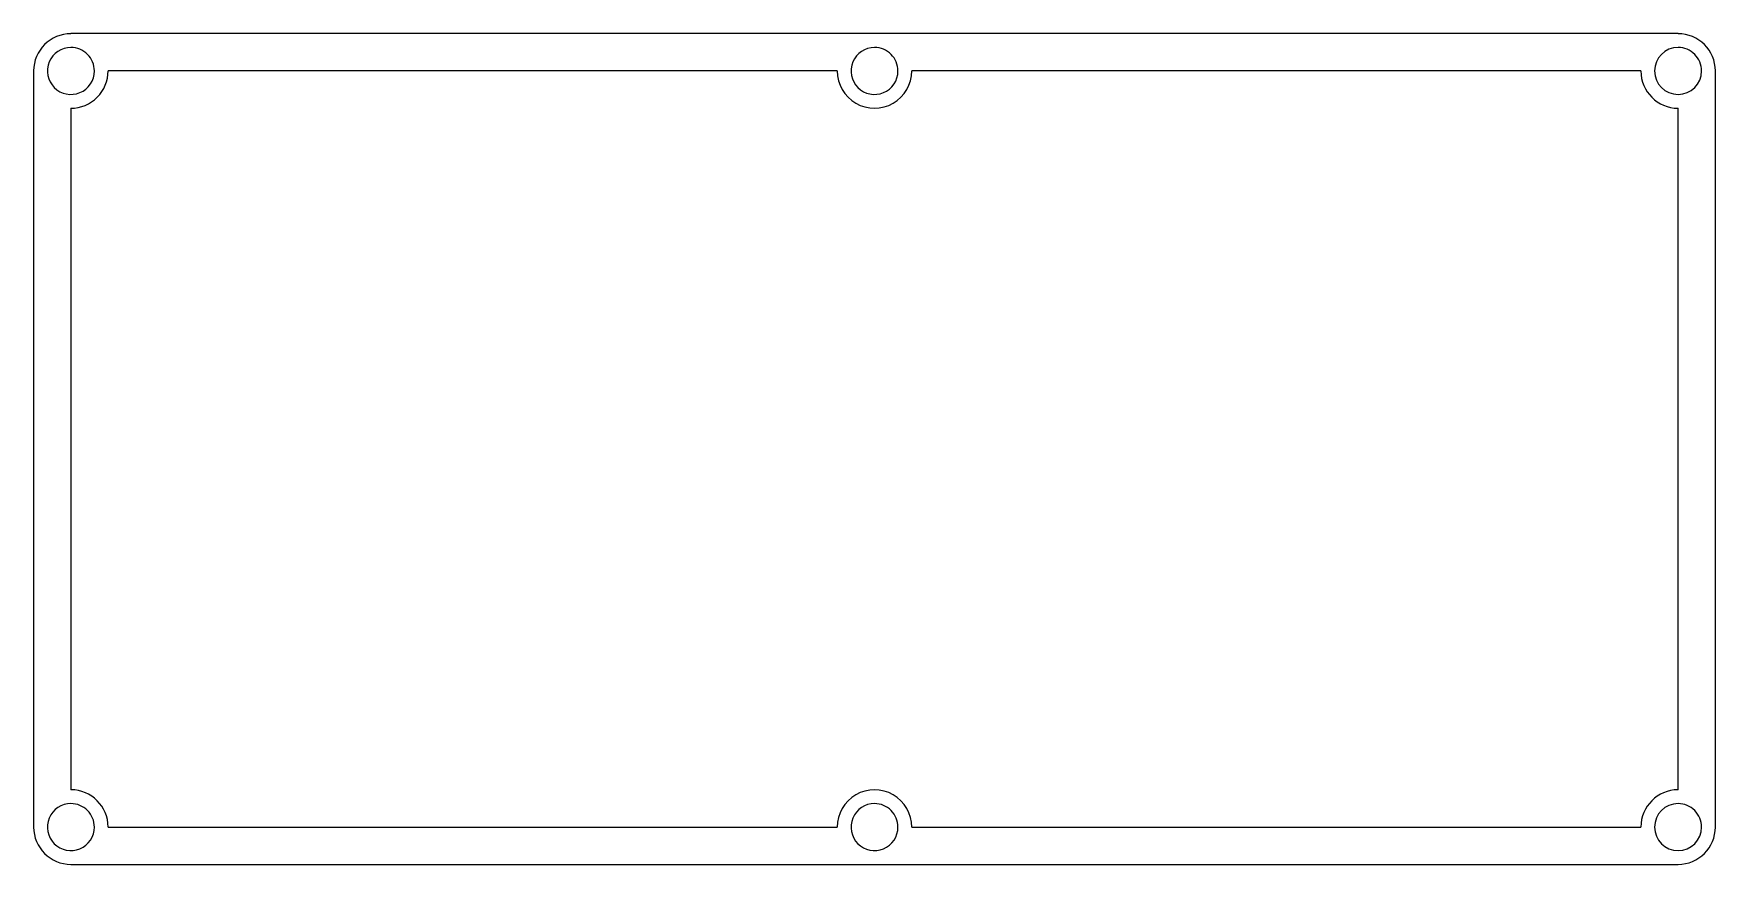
# Model space of a CAD drawing. Extents: x 0 to 188, y -92 to 1.
import ezdxf

# ---------------------------------------------------------------- set-up
doc = ezdxf.new("R2010")
doc.units = 0
doc.layers.get('0').update_dxf_attribs({"linetype": 'CONTINUOUS'})

msp = doc.modelspace()

# ---------------------------------------------------------------- linework, layer by layer
at = {"color": 7}
for points in [[(184.00014, 0.844194), (4.2164, 0.844194)], [(0.04826, -3.323946), (0.04826, -87.857686)], [(89.9414, -3.323946), (8.382, -3.323946)], [(179.832, -3.323946), (98.27514, -3.323946)], [(188.16828, -87.857686), (188.16828, -3.323946)], [(4.2164, -7.489546), (4.2164, -83.689546)], [(184.00014, -83.689546), (184.00014, -7.489546)], [(8.382, -87.857686), (89.9414, -87.857686)], [(98.27514, -87.857686), (179.832, -87.857686)], [(4.2164, -92.025826), (184.00014, -92.025826)]]:
    msp.add_lwpolyline(points, dxfattribs=at)
for points in [[(4.217187, -0.699745)], [(94.10954, -0.699745)], [(184.001664, -0.699745)], [(4.217187, -85.234221)], [(94.10954, -85.234221)], [(184.001664, -85.234221)]]:
    msp.add_lwpolyline(points, close=True, dxfattribs=at)
for points in [[(4.217187, 0.842453), (1.915717, 0.842446), (0.050008, -1.023263), (0.050001, -3.324733)], [(188.168788, -3.324733), (188.16878, -1.023287), (186.30311, 0.842411), (184.001664, 0.842453)], [(4.217187, -0.699745), (3.155479, -0.699745), (2.198313, -1.339302), (1.792014, -2.320193)], [(6.073334, -1.468586), (5.581054, -0.976305), (4.913378, -0.699745), (4.217187, -0.699745)], [(6.842176, -3.324733), (6.842176, -2.628543), (6.565615, -1.960867), (6.073334, -1.468586)], [(94.10954, -0.699745), (93.047831, -0.699745), (92.090665, -1.339302), (91.684367, -2.320193)], [(95.965687, -1.468586), (95.473406, -0.976305), (94.80573, -0.699745), (94.10954, -0.699745)], [(96.734528, -3.324733), (96.734528, -2.628543), (96.457968, -1.960867), (95.965687, -1.468586)], [(184.001664, -0.699745), (182.551923, -0.699745), (181.376676, -1.874992), (181.376676, -3.324733)], [(185.857811, -1.468586), (185.36553, -0.976305), (184.697854, -0.699745), (184.001664, -0.699745)], [(186.626652, -3.324733), (186.626652, -2.628543), (186.350092, -1.960867), (185.857811, -1.468586)], [(1.792014, -2.320193), (1.385716, -3.301084), (1.610299, -4.430139), (2.36104, -5.18088)], [(5.221727, -5.749906), (6.202618, -5.343608), (6.842176, -4.386442), (6.842176, -3.324733)], [(7.163843, -6.271389), (7.945345, -5.489887), (8.384388, -4.429943), (8.384388, -3.324733)], [(89.942162, -3.324733), (89.942213, -4.81353), (90.736477, -6.189236), (92.025813, -6.933634)], [(91.684367, -2.320193), (91.278069, -3.301084), (91.502651, -4.430139), (92.253393, -5.18088)], [(95.11408, -5.749906), (96.094971, -5.343608), (96.734528, -4.386442), (96.734528, -3.324733)], [(96.193013, -6.933634), (97.482349, -6.189236), (98.276613, -4.81353), (98.276613, -3.324733)], [(179.83454, -3.324733), (179.83454, -5.626184), (181.700213, -7.491891), (184.001664, -7.491933)], [(181.376676, -3.324733), (181.376676, -4.774474), (182.551923, -5.949721), (184.001664, -5.949721)], [(184.001664, -5.949721), (185.451405, -5.949721), (186.626652, -4.774474), (186.626652, -3.324733)], [(2.36104, -5.18088), (3.111782, -5.931622), (4.240836, -6.156204), (5.221727, -5.749906)], [(92.253393, -5.18088), (93.004134, -5.931622), (94.133189, -6.156204), (95.11408, -5.749906)], [(4.217187, -7.491933), (5.322398, -7.491933), (6.382341, -7.05289), (7.163843, -6.271389)], [(92.025813, -6.933634), (93.315149, -7.678033), (94.903677, -7.678033), (96.193013, -6.933634)], [(8.384388, -87.85921), (8.384346, -85.557758), (6.518639, -83.692086), (4.217187, -83.692086)], [(92.025813, -84.250308), (90.736477, -84.994707), (89.942213, -86.370412), (89.942213, -87.85921)], [(96.193013, -84.250308), (94.903677, -83.50591), (93.315149, -83.50591), (92.025813, -84.250308)], [(98.276664, -87.85921), (98.276613, -86.370412), (97.482349, -84.994707), (96.193013, -84.250308)], [(184.001664, -83.692086), (181.700242, -83.692128), (179.834582, -85.557788), (179.83454, -87.85921)], [(4.217187, -85.234221), (3.155479, -85.234221), (2.198313, -85.873779), (1.792014, -86.85467)], [(6.073334, -86.003063), (5.581054, -85.510782), (4.913378, -85.234221), (4.217187, -85.234221)], [(6.842176, -87.85921), (6.842176, -87.163019), (6.565615, -86.495343), (6.073334, -86.003063)], [(94.10954, -85.234221), (93.047831, -85.234221), (92.090665, -85.873779), (91.684367, -86.85467)], [(95.965687, -86.003063), (95.473406, -85.510782), (94.80573, -85.234221), (94.10954, -85.234221)], [(96.734528, -87.85921), (96.734528, -87.163019), (96.457968, -86.495343), (95.965687, -86.003063)], [(184.001664, -85.234221), (182.551923, -85.234221), (181.376676, -86.409469), (181.376676, -87.85921)], [(185.857811, -86.003063), (185.36553, -85.510782), (184.697854, -85.234221), (184.001664, -85.234221)], [(186.626652, -87.85921), (186.626652, -87.163019), (186.350092, -86.495343), (185.857811, -86.003063)], [(0.050001, -87.85921), (0.050043, -90.160656), (1.915741, -92.026326), (4.217187, -92.026334)], [(1.792014, -86.85467), (1.385716, -87.835561), (1.610299, -88.964615), (2.36104, -89.715357)], [(5.221727, -90.284383), (6.202618, -89.878084), (6.842176, -88.920918), (6.842176, -87.85921)], [(91.684367, -86.85467), (91.278069, -87.835561), (91.502651, -88.964615), (92.253393, -89.715357)], [(95.11408, -90.284383), (96.094971, -89.878084), (96.734528, -88.920918), (96.734528, -87.85921)], [(181.376676, -87.85921), (181.376676, -89.308951), (182.551923, -90.484198), (184.001664, -90.484198)], [(184.001664, -92.026334), (186.303086, -92.026292), (188.168746, -90.160631), (188.168788, -87.85921)], [(184.001664, -90.484198), (185.451405, -90.484198), (186.626652, -89.308951), (186.626652, -87.85921)], [(2.36104, -89.715357), (3.111782, -90.466098), (4.240836, -90.690681), (5.221727, -90.284383)], [(92.253393, -89.715357), (93.004134, -90.466098), (94.133189, -90.690681), (95.11408, -90.284383)]]:
    msp.add_open_spline(points, degree=3, dxfattribs=at)

doc.saveas('drawing.dxf')
